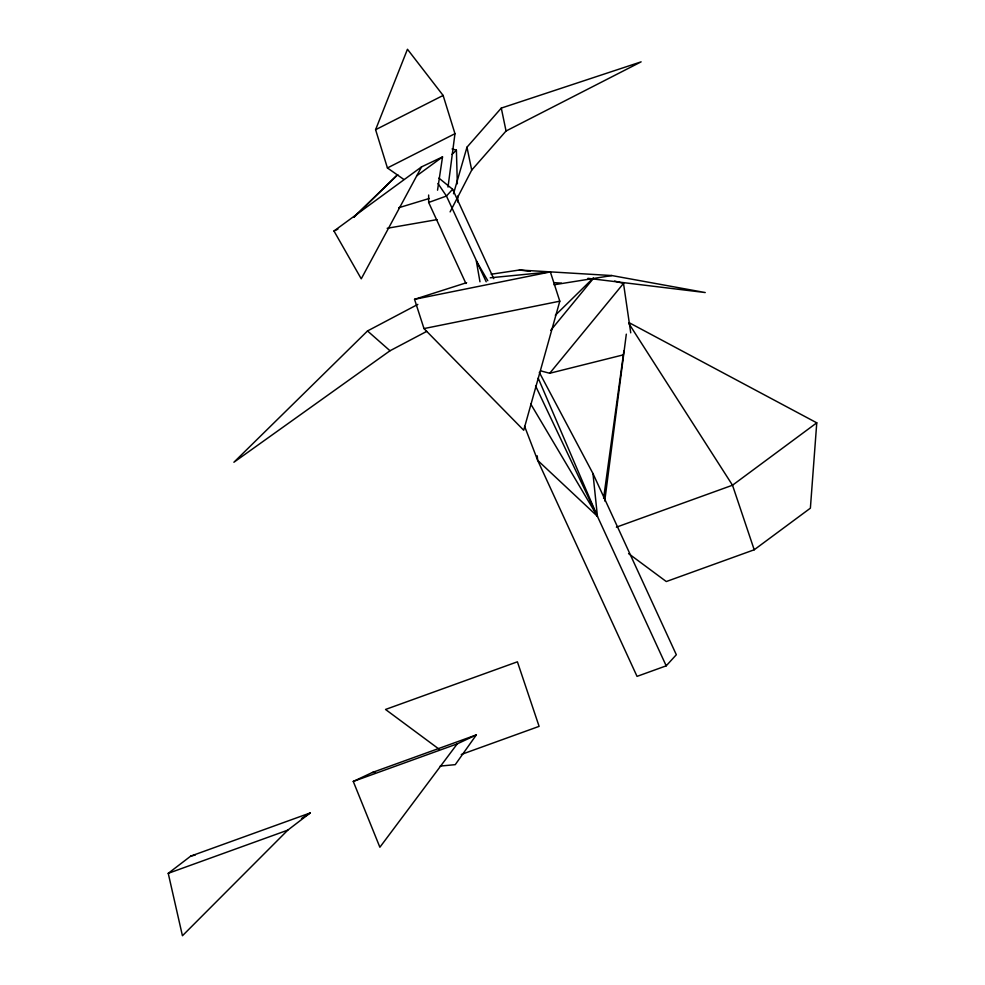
<?xml version="1.0" encoding="UTF-8"?>
<svg xmlns="http://www.w3.org/2000/svg" width="985" height="985" viewBox="0 0 985 985"><rect width="100%" height="100%" fill="white"/><g stroke="black" fill="none" stroke-linecap="round" stroke-linejoin="round"><path stroke-width="1.48" d="M629.23 322.735L816.762 422.824L810.384 508.174L754.214 549.778L666.291 581.544L628.59 553.595M448.015 187.064L454.971 133.689L443.127 95.446L407.458 49.25L375.593 129.712L387.425 167.955L403.764 179.393M604.741 501.008L626.312 334.149M603.583 498.398L623.899 350.906M437.537 190.191L442.536 156.91L421.58 166.859L333.977 231.007L361.249 278.829L421.58 166.859M490.222 277.795L550.356 271.922L559.8 301.188L523.712 430.248L423.993 328.584L414.55 299.317L466.619 282.67M453.506 193.774L466.976 147.196L501.291 108.091L641.124 61.846L506.044 131.005L471.716 170.097L450.108 211.886M476.334 734.909L457.237 743.872L379.878 847.248L353.27 781.437L372.367 772.474L476.334 734.909L455.255 764.655L440.184 766.084M550.713 330.369L593.438 278.349M540.839 370.914L549.716 373.266L623.517 283.421L614.628 281.07M438.916 178.113L452.62 189.268L446.451 196.04L428.66 202.467L465.942 283.532M524.586 426.283L537.699 460.401L637.036 676.375L666.205 665.835L676.326 654.742L592.958 473.514L539.3 372.342M353.763 217.205L397.447 174.801M287.792 830.133L182.434 935.75L168.238 873.338L190.721 856.113L310.275 812.92L287.792 830.133L168.238 873.338M417.825 304.402L367.516 330.96L233.901 462.248L390.011 350.758L426.727 331.379M555.331 315.274L593.216 278.115M354.144 217.069L397.743 174.702M452.041 154.386L456.4 150.151L452.078 148.944M816.762 422.824L732.508 485.223L616.388 527.172M416.618 175.884L442.536 156.91M301.484 818.523L310.275 812.92M375.593 129.712L443.127 95.446M387.425 167.955L454.971 133.689M333.977 231.007L337.904 229.136M353.27 781.437L457.237 743.872M461.275 754.485L539.103 726.364L517.408 661.809L385.517 709.459L439.027 749.117M398.691 207.761L429.325 198.453M549.716 373.266L623.271 354.871M190.721 856.113L195.178 855.066M554.001 284.776L611.833 275.554L705.235 292.545L587.934 278.324M414.55 299.317L550.356 271.922M423.993 328.584L559.8 301.188M387.179 228.286L437.069 219.618M491.17 274.236L519.378 270.013L611.833 275.554M372.367 772.474L375.371 772.191M553.792 282.646L561.364 283.101M519.378 270.013L530.041 271.306M367.516 330.96L390.011 350.758M437.968 183.518L446.451 196.04L486.196 281.796M628.713 323.302L732.508 485.223L754.214 549.778M530.706 403.936L597.427 516.312L666.205 665.835M487.797 280.713L476.321 260.976L479.966 281.796M535.557 385.874L597.427 516.312L537.699 460.401L537.219 455.821M452.62 189.268L493.731 278.632M538.216 378.154L597.427 516.312L592.958 473.514M501.291 108.091L506.044 131.005M466.976 147.196L471.716 170.097M623.517 283.421L630.732 332.832M456.4 150.151L457.335 183.813M457.68 196.052L457.853 202.171M428.647 195.03L428.66 202.467"/></g></svg>
